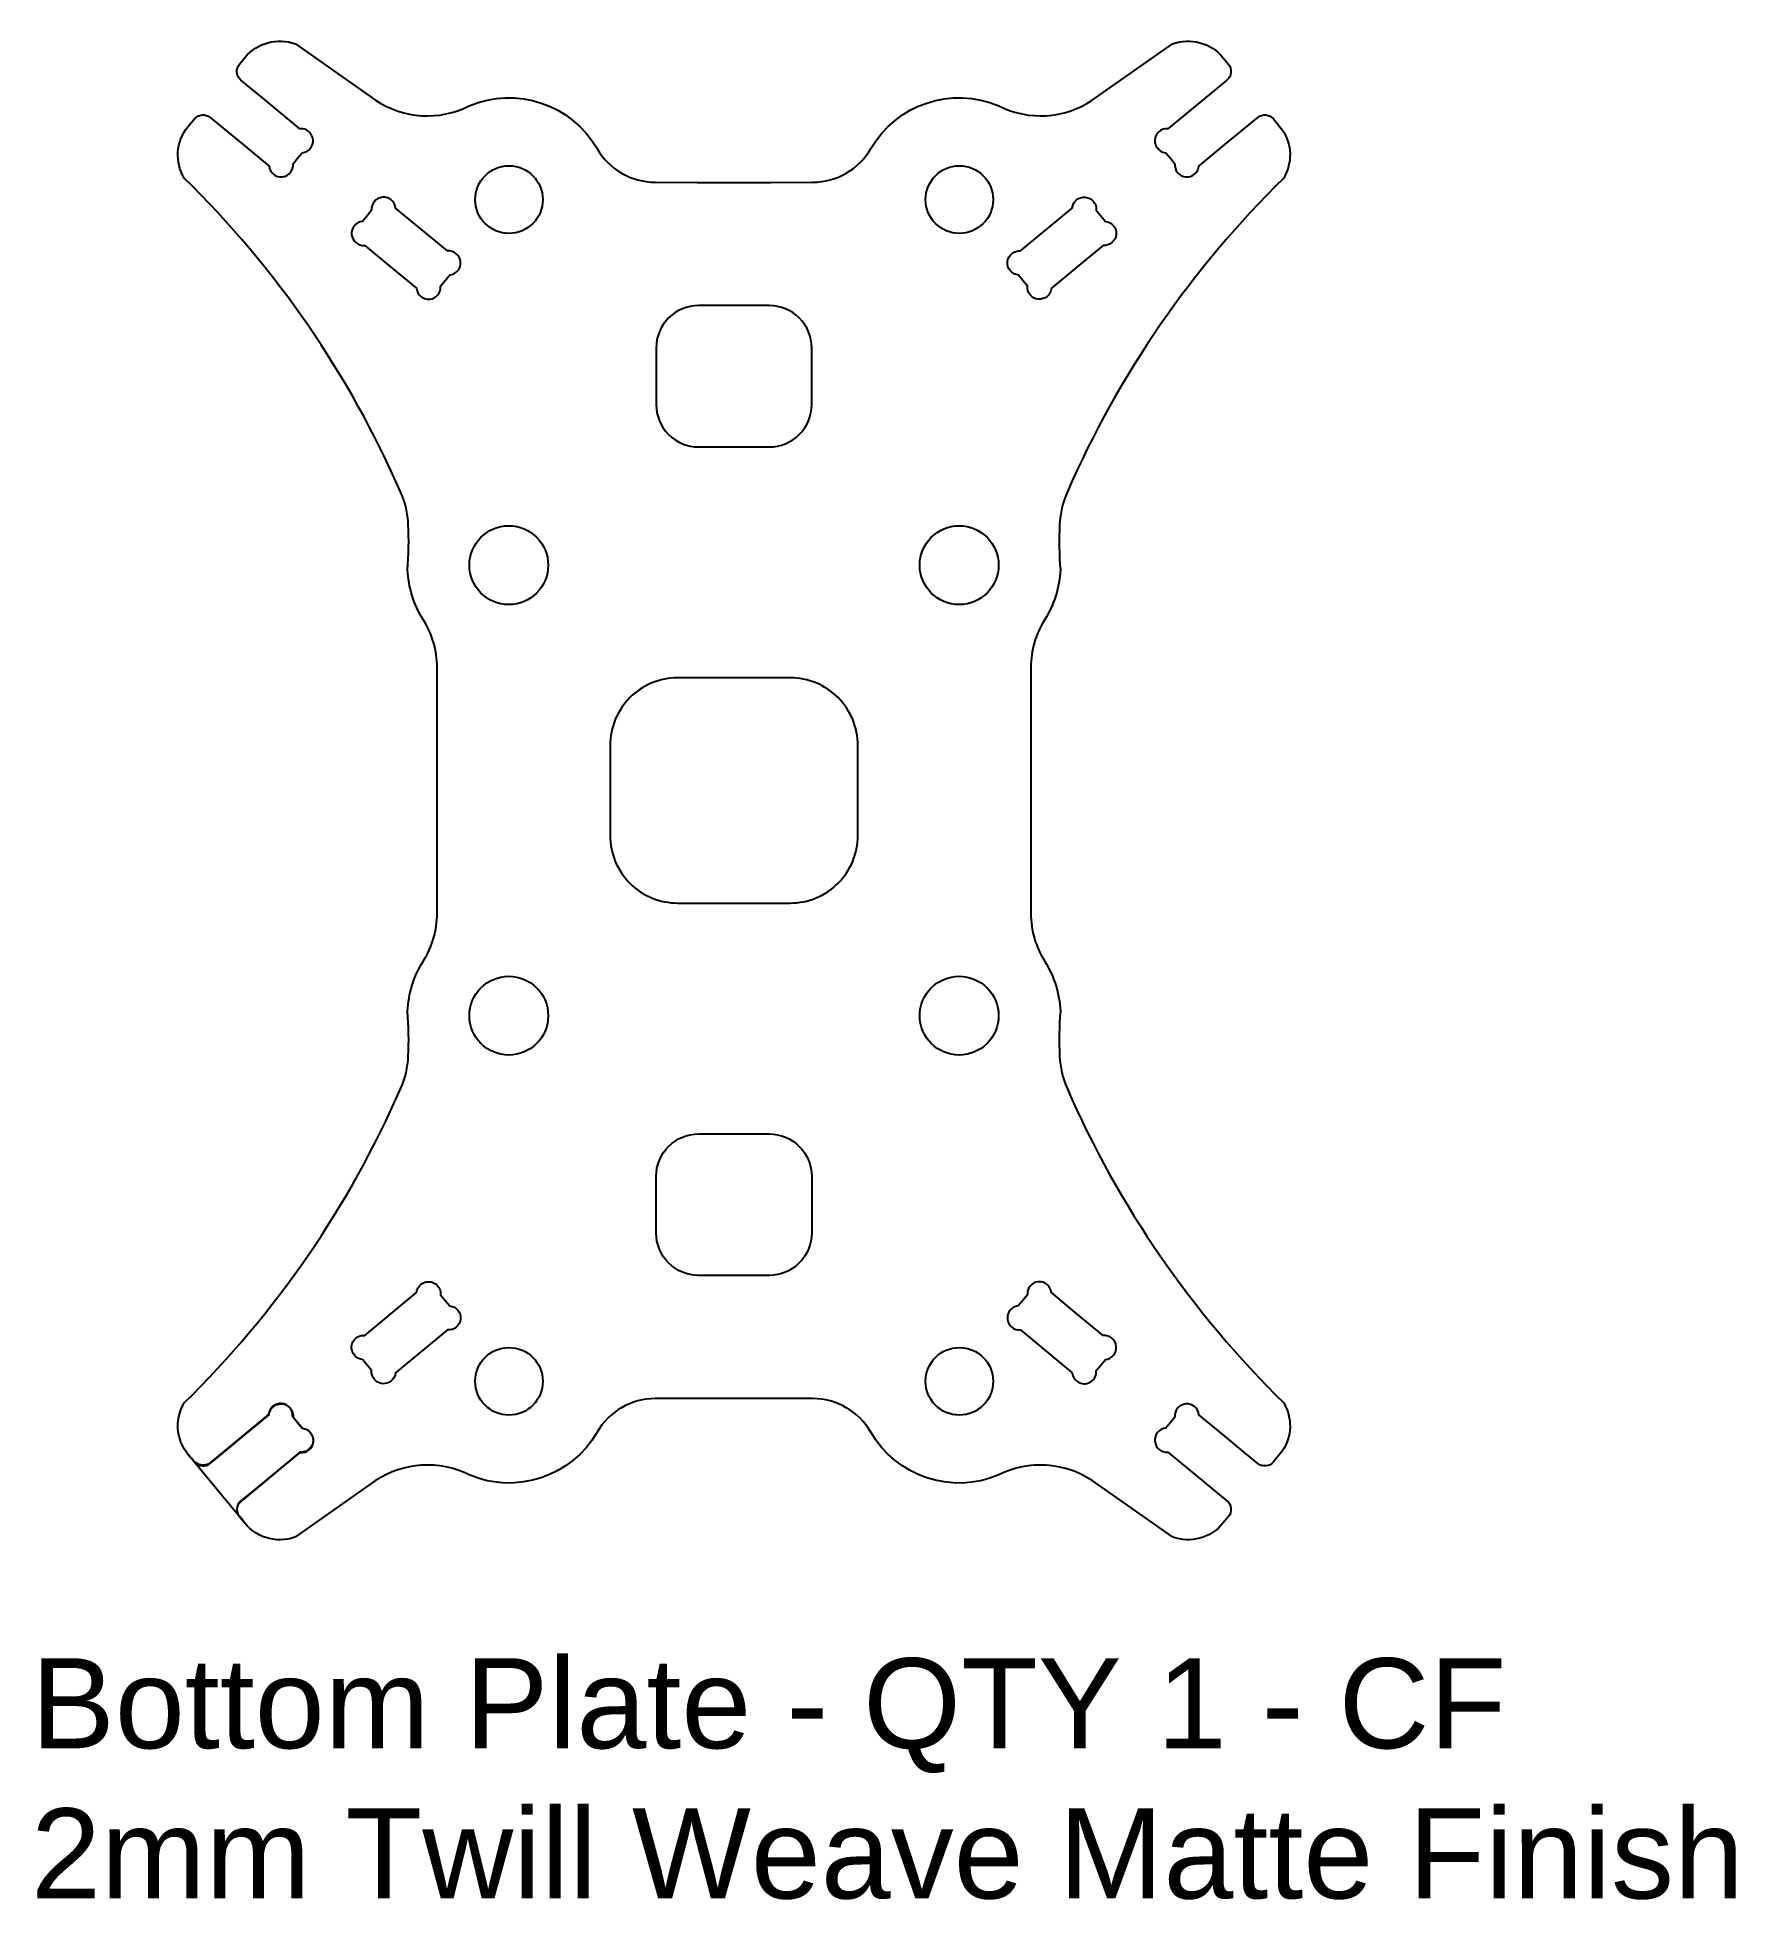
# Model space of a CAD drawing. Header units: inches. Extents: x -23.3 to 52.1, y -56 to 26.7.
import ezdxf

# ---------------------------------------------------------------- set-up
doc = ezdxf.new("R2010")
doc.units = ezdxf.units.IN
doc.header["$MEASUREMENT"] = 0
doc.layers.add('Bottom Plate 20x20 Final 2.15', color=130, linetype='Continuous')
doc.styles.get("Standard").update_dxf_attribs({"font": 'arial.ttf'})

# ---------------------------------------------------------------- blocks, each defined once
blk = doc.blocks.new('A$C19bb4a79')
at = {"layer": 'Bottom Plate 20x20 Final 2.15'}
for points in [[(-25.902, 2.453), (-25.597, 2.816, -0.411432), (-24.897, 2.882), (-24.163, 2.28), (-23.435, 1.676), (-22.285, 0.723, 1), (-21.219, 0.824), (-21.016, 1.069), (-20.813, 1.314, 1), (-20.913, 2.379), (-22.501, 3.694), (-23.53, 4.539, -0.414214), (-23.599, 5.243), (-23.354, 5.541, -0.319407), (-21.116, 6.148), (-17.551, 3.646, 0.269156), (-13.396, 3.393, -0.378498), (-7.721, 1.5, 0.266986), (-5.132, 0.004), (-3.28, 0), (-2.986, 0), (0, 0), (1.852, 0.004, 0.266986), (4.441, 1.5, -0.378498), (10.116, 3.393, 0.269156), (14.271, 3.646), (17.836, 6.148, -0.319407), (20.074, 5.541), (20.319, 5.243, -0.414214), (20.25, 4.539), (19.221, 3.694), (17.633, 2.379, 1), (17.533, 1.314), (17.737, 1.069), (17.94, 0.824, 1), (19.005, 0.723), (20.155, 1.676), (20.884, 2.28), (21.617, 2.882, -0.411432), (22.318, 2.816), (22.709, 2.333, -0.290445), (22.771, 0.191, 0.096235), (13.15, -13.775, 0.091638), (12.821, -15.191, 0.030971), (12.853, -17.198, -0.130428), (12.16, -19.409, 0.141663), (11.543, -21.544), (11.543, -25.811), (11.543, -28.186), (11.543, -32.453, 0.141663), (12.16, -34.588, -0.130428), (12.853, -36.799, 0.030971), (12.821, -38.806, 0.091638), (13.15, -40.222, 0.096235), (22.771, -54.188, -0.290445), (22.709, -56.33), (22.318, -56.813, -0.411432), (21.617, -56.879), (20.884, -56.277), (20.155, -55.673), (19.005, -54.72, 1), (17.94, -54.82), (17.737, -55.066), (17.533, -55.311, 1), (17.633, -56.376), (19.221, -57.691), (20.25, -58.536, -0.414214), (20.319, -59.24), (20.074, -59.538, -0.319407), (17.836, -60.145), (14.271, -57.643, 0.269156), (10.116, -57.39, -0.378498), (4.441, -55.497, 0.266986), (1.852, -54), (0, -53.997), (-3.28, -53.997), (-5.132, -54, 0.266986), (-7.721, -55.497, -0.378498), (-13.396, -57.39, 0.269156), (-17.551, -57.643), (-21.116, -60.145, -0.345249), (-23.465, -59.389), (-23.465, -59.389), (-23.587, -59.241, -0.32567), (-23.623, -58.653), (-20.897, -56.395, 1), (-20.797, -55.33), (-21.235, -54.801, 1), (-22.301, -54.701), (-24.951, -56.896, -0.338775), (-25.624, -56.772), (-25.746, -56.624), (-25.746, -56.624, -0.342993), (-26.051, -54.188, 0.096235), (-16.43, -40.222, 0.091638), (-16.1, -38.806, 0.030971), (-16.133, -36.799, -0.130428), (-15.44, -34.588, 0.141663), (-14.823, -32.453), (-14.823, -28.186), (-14.823, -25.811), (-14.823, -21.544, 0.141663), (-15.44, -19.409, -0.130428), (-16.133, -17.198, 0.030971), (-16.1, -15.191, 0.091638), (-16.43, -13.775, 0.096235), (-26.051, 0.191, -0.310595)], [(-14.465, -4.357), (-14.262, -4.112, 1), (-14.362, -3.047), (-16.663, -1.142, 1), (-17.728, -1.242), (-17.931, -1.487), (-18.134, -1.732, 1), (-18.034, -2.797), (-16.884, -3.75), (-15.734, -4.703, 1), (-14.669, -4.603)], [(11.186, -4.357), (10.983, -4.112, -1), (11.083, -3.047), (13.383, -1.142, -1), (14.448, -1.242), (14.651, -1.487), (14.854, -1.732, -1), (14.754, -2.797), (13.604, -3.75), (12.454, -4.703, -1), (11.389, -4.603)], [(-3.21, -5.468, 0.414214), (-5.094, -7.353), (-5.094, -9.865, 0.414214), (-3.21, -11.749), (-0.07, -11.749, 0.414214), (1.814, -9.865), (1.814, -7.353, 0.414214), (-0.07, -5.468)], [(-4.14, -21.998, 0.414214), (-7.14, -24.998), (-7.14, -28.998, 0.414214), (-4.14, -31.998), (0.86, -31.998, 0.414214), (3.86, -28.998), (3.86, -24.998, 0.414214), (0.86, -21.998)], [(-3.21, -48.528, -0.414214), (-5.094, -46.644), (-5.094, -44.132, -0.414214), (-3.21, -42.248), (-0.07, -42.248, -0.414214), (1.814, -44.132), (1.814, -46.644, -0.414214), (-0.07, -48.528)], [(-3.21, -48.528, -0.414214), (-5.094, -46.644), (-5.094, -44.132, -0.414214), (-3.21, -42.248), (-0.07, -42.248, -0.414214), (1.814, -44.132), (1.814, -46.644, -0.414214), (-0.07, -48.528)], [(-14.465, -49.639), (-14.262, -49.885, -1), (-14.362, -50.95), (-16.663, -52.855, -1), (-17.728, -52.755), (-17.931, -52.51), (-18.134, -52.265, -1), (-18.034, -51.199), (-16.884, -50.247), (-15.734, -49.294, -1), (-14.669, -49.394)], [(11.186, -49.639), (10.983, -49.885, 1), (11.083, -50.95), (13.383, -52.855, 1), (14.448, -52.755), (14.651, -52.51), (14.854, -52.265, 1), (14.754, -51.199), (13.604, -50.247), (12.454, -49.294, 1), (11.389, -49.394)], [(-25.902, -56.45), (-25.597, -56.813, 0.411432), (-24.897, -56.879), (-24.163, -56.277), (-23.435, -55.673), (-22.285, -54.72, -1), (-21.219, -54.82), (-21.016, -55.066), (-20.813, -55.311, -1), (-20.913, -56.376), (-22.501, -57.691), (-23.53, -58.536, 0.414214), (-23.599, -59.24), (-23.354, -59.538)]]:
    blk.add_lwpolyline(points, format="xyb", close=True, dxfattribs=at)
for centre in [(-11.63, -0.765), (8.37, -0.765), (-11.63, -53.232), (8.37, -53.232)]:
    blk.add_circle(centre, 1.5, dxfattribs=at)
at = {"layer": 'Bottom Plate 20x20 Final 2.15', "linetype": 'Continuous'}
for centre in [(-11.64, -16.998), (8.36, -16.998), (-11.64, -36.998), (8.36, -36.998)]:
    blk.add_circle(centre, 1.75, dxfattribs=at)
at = {"layer": 'Bottom Plate 20x20 Final 2.15', "insert": (-32.857, -65.526), "char_height": 4, "attachment_point": 1}
blk.add_mtext_dynamic_manual_height_columns('Bottom Plate - QTY 1 - CF 2mm Twill Weave Matte Finish', width=77.18879, gutter_width=1, heights=[0], dxfattribs=at)

msp = doc.modelspace()

# ---------------------------------------------------------------- block references
msp.add_blockref('A$C19bb4a79', (9.283, 20.257))

doc.saveas('drawing.dxf')
